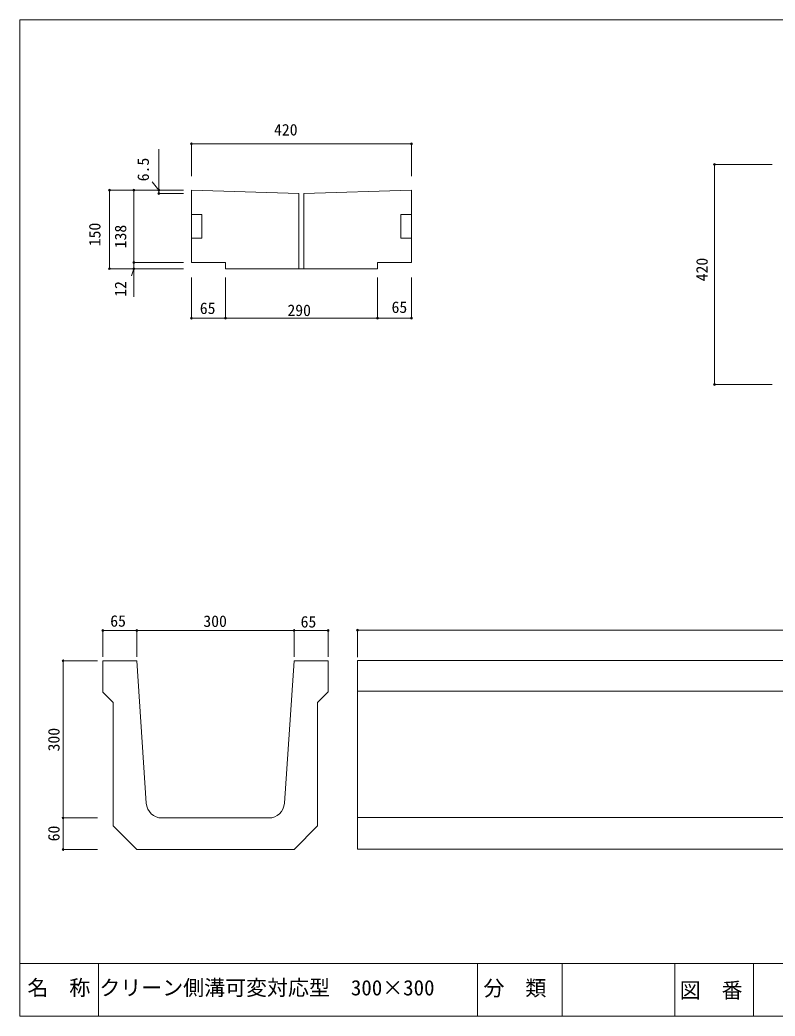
# Model space of a CAD drawing. Units: millimetres, scale not verified. Extents: x 729 to 3429, y 527 to 2427.
# Drawn here: x 729 to 2170, y 527 to 2427 of the extents above; entities that cross this region are included whole.
import ezdxf
from ezdxf.enums import TextEntityAlignment as Align

# ---------------------------------------------------------------- set-up
doc = ezdxf.new("R2010")
doc.units = ezdxf.units.MM
doc.header["$LTSCALE"] = 7
doc.header["$PDMODE"] = 32
doc.header["$PDSIZE"] = 3.5
doc.layers.add('通り芯', color=7, linetype='Continuous', lineweight=18)
doc.styles.add('ＭＳ ゴシック', font='')
doc.styles.get('ＭＳ ゴシック').set_extended_font_data('MS Gothic')

msp = doc.modelspace()

# ---------------------------------------------------------------- linework, layer by layer
at = {"layer": '通り芯'}
for p, q in [((729, 526.892), (729, 2426.892)), ((729, 2426.892), (3429, 2426.892)), ((1056.176, 2190.405), (1476.176, 2190.405)), ((1056.176, 2190.405), (1056.176, 2129.068)), ((1476.176, 2190.405), (1476.176, 2129.068)), ((993.976, 2102.426), (993.976, 2180.241)), ((2054.679, 2151.441), (2054.679, 1731.441)), ((2054.679, 2151.441), (2164.439, 2151.441)), ((993.976, 2102.426), (981.09, 2117.797)), ((899.814, 2102.426), (899.814, 1952.427)), ((899.814, 2102.426), (1041.219, 2102.426)), ((946.572, 2102.426), (946.572, 1964.427)), ((946.572, 2102.426), (1041.219, 2102.426)), ((993.976, 2102.426), (993.976, 2095.926)), ((993.976, 2102.426), (1041.219, 2102.426)), ((993.976, 2095.926), (1041.219, 2095.926)), ((1056.176, 2102.426), (1056.176, 2055.927)), ((1056.176, 2102.426), (1261.176, 2095.926)), ((1261.176, 2095.926), (1261.176, 1952.427)), ((1271.177, 2095.926), (1476.176, 2102.426)), ((1271.177, 2095.926), (1271.177, 1952.427)), ((1476.176, 2102.426), (1476.176, 2055.927)), ((1056.176, 2055.927), (1076.176, 2055.927)), ((1056.176, 2055.927), (1056.176, 2010.927)), ((1076.176, 2055.927), (1076.176, 2010.927)), ((1456.177, 2055.927), (1456.177, 2010.927)), ((1456.177, 2055.927), (1476.176, 2055.927)), ((1476.176, 2055.927), (1476.176, 2010.927)), ((1056.176, 2010.927), (1076.176, 2010.927)), ((1056.176, 2010.927), (1056.176, 1964.427)), ((1456.177, 2010.927), (1476.176, 2010.927)), ((1476.176, 2010.927), (1476.176, 1964.427)), ((946.572, 1964.427), (1041.219, 1964.427)), ((946.572, 1964.427), (946.572, 1952.427)), ((1056.176, 1964.427), (1121.176, 1964.427)), ((1121.176, 1964.427), (1121.176, 1952.427)), ((1411.176, 1964.427), (1476.176, 1964.427)), ((1411.176, 1964.427), (1411.176, 1952.427)), ((899.814, 1952.427), (1041.219, 1952.427)), ((946.572, 1952.427), (941.808, 1938.47)), ((946.572, 1952.427), (1041.219, 1952.427)), ((946.572, 1952.427), (946.572, 1898.786)), ((1121.176, 1952.427), (1411.176, 1952.427)), ((1056.176, 1857.894), (1056.176, 1935.372)), ((1121.176, 1857.894), (1121.176, 1935.372)), ((1411.176, 1857.894), (1411.176, 1935.372)), ((1476.176, 1857.894), (1476.176, 1935.372)), ((1056.176, 1857.894), (1121.176, 1857.894)), ((1121.176, 1857.894), (1411.176, 1857.894)), ((1411.176, 1857.894), (1476.176, 1857.894)), ((2054.679, 1731.441), (2164.439, 1731.441)), ((887.108, 1262.484), (952.108, 1262.484)), ((887.108, 1212.004), (887.108, 1262.484)), ((952.108, 1212.004), (952.108, 1262.484)), ((952.108, 1262.484), (1252.108, 1262.484)), ((1252.108, 1212.004), (1252.108, 1262.484)), ((1252.108, 1262.484), (1317.108, 1262.484)), ((1317.108, 1212.004), (1317.108, 1262.484)), ((1373.407, 1263.21), (3373.407, 1263.21)), ((1373.407, 1211.232), (1373.407, 1263.21)), ((811.239, 1204.713), (811.239, 904.713)), ((876.981, 1204.713), (811.239, 1204.713)), ((887.108, 1144.89), (887.108, 1204.713)), ((887.108, 1204.713), (952.109, 1204.713)), ((970.241, 932.718), (952.108, 1204.722)), ((1233.937, 932.714), (1252.103, 1204.718)), ((1252.103, 1204.713), (1317.108, 1204.713)), ((1317.108, 1204.713), (1317.108, 1144.972)), ((1373.407, 845.343), (1373.407, 1205.343)), ((1373.407, 1205.343), (3373.407, 1205.343)), ((887.108, 1144.89), (907.108, 1124.89)), ((1297.073, 1124.937), (1316.905, 1144.769)), ((1373.407, 1146.74), (3373.407, 1146.74)), ((907.108, 889.713), (907.108, 1124.89)), ((1297.108, 889.713), (1297.108, 1124.972)), ((907.108, 984.257), (907.108, 926.733)), ((1297.108, 926.733), (1297.108, 984.257)), ((876.981, 904.713), (811.239, 904.713)), ((811.239, 904.713), (811.239, 844.713)), ((1204.004, 904.713), (1000.175, 904.713)), ((1373.407, 905.343), (3373.407, 905.343)), ((907.108, 889.713), (952.108, 844.713)), ((1252.108, 844.713), (1297.108, 889.713)), ((876.981, 844.713), (811.239, 844.713)), ((1252.108, 844.713), (952.108, 844.713)), ((3373.407, 845.343), (1373.407, 845.343)), ((3429, 626.892), (729, 626.892)), ((879, 526.892), (879, 626.892)), ((1602.387, 626.892), (1602.387, 526.892)), ((1764.097, 626.892), (1764.097, 526.892)), ((1979, 526.892), (1979, 626.892)), ((2129, 526.892), (2129, 626.892)), ((3429, 526.892), (729, 526.892))]:
    msp.add_line(p, q, dxfattribs=at)
for centre, start, end in [((1000.175, 934.713), 183.81389, 270), ((1204.004, 934.713), 270, 356.17924)]:
    msp.add_arc(centre, 30, start, end, dxfattribs=at)
for p in [(1056.176, 2190.405), (1476.176, 2190.405), (2054.679, 2151.441), (899.814, 2102.426), (946.572, 2102.426), (993.976, 2102.426), (993.976, 2095.926), (946.572, 1964.427), (899.814, 1952.427), (946.572, 1952.427), (1056.176, 1857.894), (1121.176, 1857.894), (1411.176, 1857.894), (1476.176, 1857.894), (2054.679, 1731.441), (887.108, 1262.484), (952.108, 1262.484), (1252.108, 1262.484), (1317.108, 1262.484), (1373.407, 1263.21), (811.239, 1204.713), (811.239, 904.713), (811.239, 844.713)]:
    msp.add_point(p, dxfattribs=at)

# ---------------------------------------------------------------- texts
at = {"layer": '通り芯', "style": 'ＭＳ ゴシック'}
for s, height, p in [('420', 21.99, (1213.987, 2199.823)), ('65', 21.99, (1072.331, 1859.454)), ('290', 21.99, (1239.564, 1855.519)), ('65', 21.99, (1438.277, 1861.422)), ('65', 21.99, (901.402, 1262.968)), ('300', 21.99, (1079.108, 1262.484)), ('65', 21.99, (1264.702, 1261.395)), ('名\u3000称', 29.33, (743.287, 557.514)), ('クリーン側溝可変対応型\u3000300×300', 29.33, (880.591, 557.514)), ('分\u3000類', 29.33, (1613.645, 556.811)), ('図\u3000番', 29.33, (1988.133, 552.773))]:
    msp.add_text(s, height=height, dxfattribs=at).set_placement(p, align=Align.BOTTOM_LEFT)
for s, p in [('6.5', (981.828, 2119.158)), ('150', (889.358, 1995.208)), ('138', (938.544, 1991.274)), ('420', (2048.187, 1928.315)), ('12', (938.544, 1898.803)), ('300', (811.239, 1031.713)), ('60', (811.239, 860.213))]:
    msp.add_text(s, height=21.99, rotation=90, dxfattribs=at).set_placement(p, align=Align.BOTTOM_LEFT)

doc.saveas('drawing.dxf')
